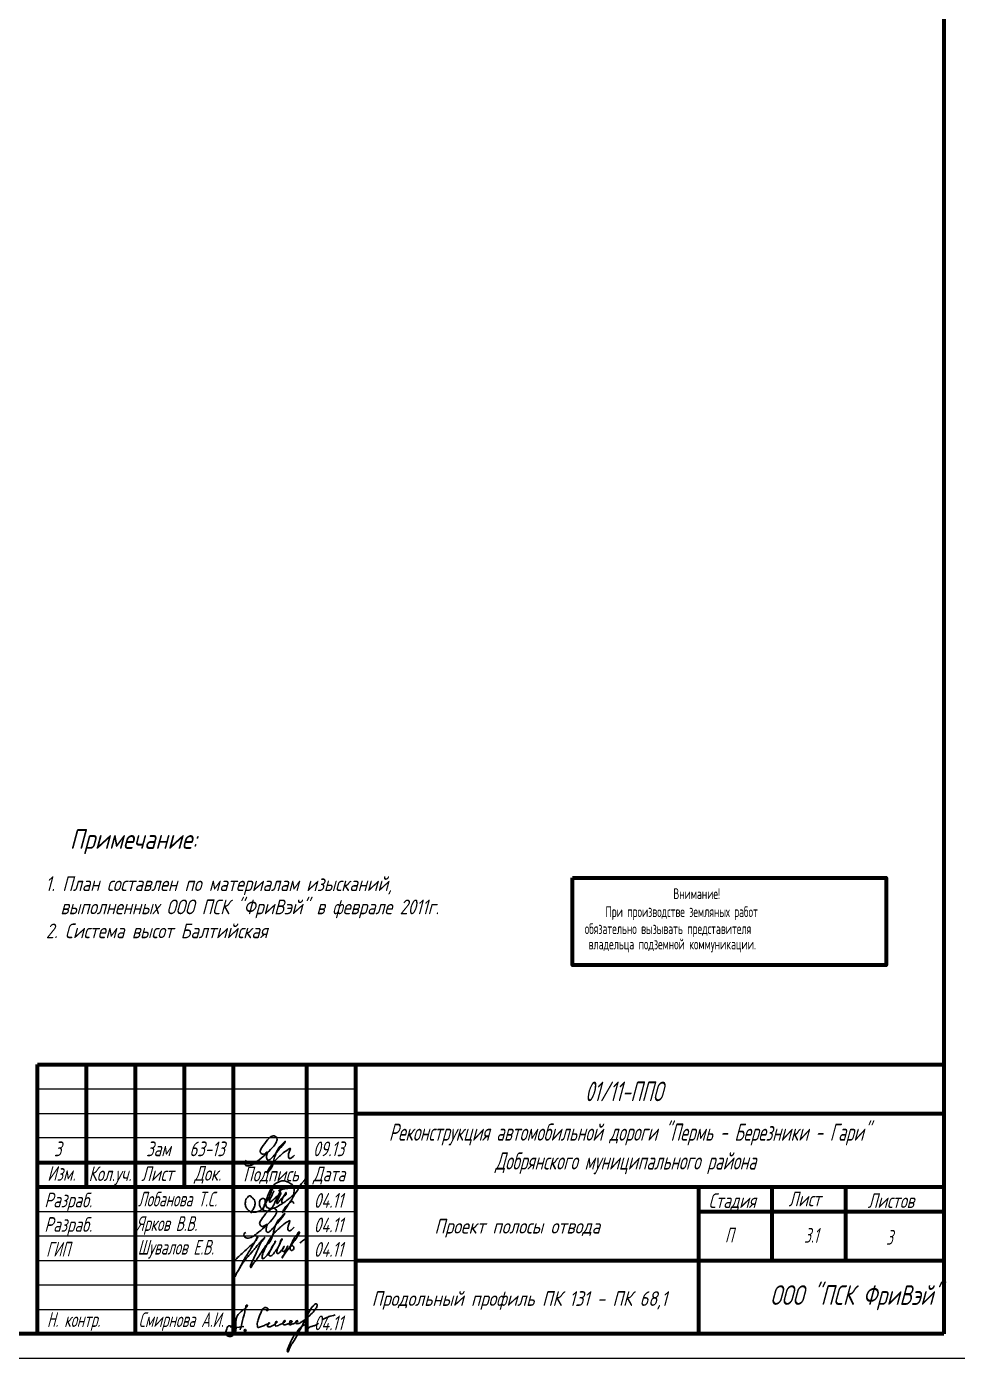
# Model space of a CAD drawing. Extents: x 2172 to 5772, y -842 to -248.
# Drawn here: x 3109.4 to 3299.4, y -842.5 to -570.7 of the extents above; entities that cross this region are included whole.
import ezdxf

# ---------------------------------------------------------------- set-up
doc = ezdxf.new("R2010")
doc.units = 0
doc.header["$MEASUREMENT"] = 0
doc.linetypes.add('CONTI', pattern=[0])
doc.linetypes.add('TP0', pattern=[0])
doc.layers.get('0').update_dxf_attribs({"linetype": 'CONTINUOUS'})
doc.layers.add('RAMKA', color=7, linetype='CONTI')
doc.layers.add('проект', color=7, linetype='CONTINUOUS', lineweight=80)
doc.styles.add('GOST', font='gost.shx')
doc.styles.add('ГОСТ', font='gost.TTF', dxfattribs={"oblique": 15, "height": 1})

# ---------------------------------------------------------------- blocks, each defined once
blk = doc.blocks.new('A$C28EC4028')
at = {"color": 142, "lineweight": 30, "true_color": 0x339ecc}
for points, end_tangent in [([(8.35, -0.77), (8.09, -1.27), (7.76, -1.96), (7.51, -2.43), (7.41, -2.75), (7.37, -2.98), (7.41, -3.11), (7.6, -3.07), (8.04, -2.71), (8.68, -2.12), (9.63, -1.17), (9.64, -1.16), (9.66, -1.16), (9.69, -1.17), (9.7, -1.2), (9.67, -1.39), (9.55, -1.66), (9.33, -2.08), (9.17, -2.47), (9.04, -2.83), (8.91, -3.14), (8.9, -3.25), (8.91, -3.36), (8.97, -3.39), (9.06, -3.33), (9.41, -2.93), (9.83, -2.37), (10.12, -2.12), (10.31, -1.88), (10.54, -1.73), (10.72, -1.6), (10.77, -1.45), (10.79, -1.31), (10.78, -1.2), (10.75, -1.16), (10.66, -1.22), (10.59, -1.4), (10.36, -1.76), (10.12, -2.2), (9.94, -2.58), (9.9, -2.79), (9.9, -2.97), (9.9, -3.12), (9.97, -3.26), (10.11, -3.27), (10.42, -3.14), (10.83, -2.79), (11.37, -2.39), (11.9, -1.97), (12.22, -1.68), (12.37, -1.17), (12.4, -0.52), (12.29, 0.12), (11.75, 0.64), (11.31, 0.89), (10.68, 1.15), (10.16, 1.25), (9.24, 0.98), (8.35, 0.51), (7.84, -0.18), (7.37, -1.02), (6.89, -2.18), (5.97, -4.8)], (-0.306619, -0.951832)), ([(8.15, 0.29), (8.21, 0.36), (8.34, 0.29), (8.32, 0.16), (7.92, -0.59), (7.54, -1.53), (7.1, -2.48), (6.78, -3.04), (6.65, -3.3), (6.59, -3.48), (6.66, -3.78), (6.87, -4.18), (7.29, -4.38), (7.78, -4.44), (8.68, -4.19), (9.66, -3.6), (10.37, -3.17)], (0.496138, -0.868244)), ([(14.51, 0.56), (14.67, 0.9), (14.77, 1.23), (14.79, 1.45), (14.76, 1.57), (14.67, 1.55), (14.52, 1.39), (14.06, 0.85), (13.77, 0.48), (13.31, -0.35), (12.34, -1.82), (11.81, -2.77), (11.33, -3.38), (10.94, -4.04), (10.66, -4.45), (10.35, -4.89), (10.11, -5.23), (10.03, -5.22), (10.03, -5.17), (10.07, -5.03), (10.46, -4.39), (11.01, -3.7), (11.47, -3.27), (11.84, -3), (12.03, -2.98), (12.19, -3.14), (12.32, -3.34), (12.44, -3.31)], (-0.832612, 0.553856))]:
    blk.add_spline(points, degree=3, dxfattribs=dict(at, end_tangent=end_tangent))
for points in [[(3.57, -5.33), (3.91, -4.78), (4.33, -4.02), (4.44, -3.29), (4.31, -2.74), (3.89, -2.22), (3.54, -1.92), (3.3, -1.83), (2.93, -2.1), (2.54, -2.6), (2.45, -3.12), (2.5, -3.88), (2.8, -4.48), (3.24, -4.91), (3.59, -5.06), (4.17, -5.16), (4.98, -5.03), (5.79, -4.61), (6.29, -3.97), (6.51, -3.17), (6.47, -2.67), (6.34, -2.44), (5.88, -2.39), (5.47, -2.64), (5.33, -3.03), (5.33, -3.51), (5.45, -4.03), (5.73, -4.44), (6.11, -4.72), (6.62, -4.9), (7.25, -4.91), (7.85, -4.34), (8.38, -3.39), (9.13, -1.81), (9.82, -0.37)], [(9.29, -0.84), (9.29, -0.76), (9.39, -0.68), (9.73, -0.55), (10.5, -0.39), (11.55, -0.25)]]:
    blk.add_spline(points, degree=3, dxfattribs=at)
blk = doc.blocks.new('A$C454C6DFE')
at = {"color": 166, "lineweight": 30, "true_color": 0x051076}
for points, end_tangent in [([(0.13, -5.26), (0.88, -4.43), (1.78, -3.56), (2.94, -2.48), (3.85, -1.67), (4.52, -1.09), (5.02, -0.26), (5.06, -0.19), (5, -0.17), (4.8, -0.39), (4.49, -1.03), (3.84, -2.17), (2.87, -3.74), (2.39, -4.48), (2.01, -5.19), (1.61, -5.96), (1.12, -6.84), (0.74, -7.5), (0.36, -8.17), (0.32, -8.38), (0.49, -8.02), (1.1, -6.9), (1.81, -5.72), (3.18, -4.01), (4.26, -2.75), (4.89, -1.95), (5.58, -1.18), (6.14, -0.56), (6.4, -0.29), (6.14, -0.72), (5.68, -1.3), (5.13, -2.42), (4.5, -3.87), (3.87, -5.22), (3.58, -5.84), (3.48, -6.26), (3.47, -6.42), (3.61, -6.42), (3.9, -5.91), (4.2, -5.53), (4.7, -4.87), (5.42, -3.81), (6.35, -2.42), (6.94, -1.55), (7.59, -0.55), (7.7, -0.3), (7.66, -0.32), (7.63, -0.41), (7.44, -0.75), (6.92, -1.71), (6.44, -2.63), (6.12, -3.4), (5.95, -3.88), (5.88, -4.33), (5.88, -4.55), (5.97, -4.66), (6.29, -4.52), (7.04, -3.71), (7.63, -2.83), (8.13, -1.99), (8.53, -1.31), (8.61, -1.09), (8.55, -1.09), (8.48, -1.28), (8.17, -1.85), (7.42, -3.28), (7.27, -3.74), (7.33, -4.02), (7.47, -4.11), (7.86, -3.97), (8.43, -3.3), (9.09, -2.43), (9.57, -1.45), (9.88, -0.86), (9.96, -0.66), (9.94, -0.63), (9.89, -0.63), (9.8, -0.74), (9.65, -1.11), (9.4, -1.74), (8.92, -2.92), (8.86, -3.32), (8.9, -3.52), (9.04, -3.6), (9.28, -3.51), (9.56, -3.31), (9.85, -2.93), (10.23, -2.35), (10.38, -2.14), (10.38, -2.15), (10.33, -2.23), (10.12, -2.65), (10, -2.9), (10.07, -3.12), (10.28, -3.17), (10.56, -2.96), (10.9, -2.45), (11.11, -2.05), (11.12, -2.05), (11.07, -2.16), (10.83, -2.69), (10.48, -3.5), (10.19, -3.99), (9.99, -4.45), (10.01, -4.51), (10.01, -4.45), (10.04, -4.33), (10.59, -3.5), (11.31, -2.51), (12.38, -1.14), (12.97, -0.32), (13.24, 0.16), (13.47, 0.63), (13.46, 0.82), (13.34, 0.81), (13.13, 0.53), (12.51, -0.33), (12.07, -1.15), (11.83, -1.66), (11.65, -2.13), (11.6, -2.42), (11.62, -2.72), (11.77, -2.96), (12.03, -2.95), (12.25, -2.76), (12.34, -2.37), (12.3, -2.17), (11.97, -2), (11.67, -2.07)], (1, 0)), ([(13.62, -1.47), (13.98, -1.12), (14.31, -0.86), (14.75, -0.56)], (0.849577, 0.527465))]:
    blk.add_spline(points, degree=3, dxfattribs=dict(at, end_tangent=end_tangent))
blk = doc.blocks.new('A$C14F24BE0')
at = {"lineweight": 30, "true_color": 0x0718b0}
blk.add_hatch(color=164, dxfattribs=at).paths.add_polyline_path([(2.59, -4.28, 1), (2.22, -4.28, 1)])
at = {"color": 164, "lineweight": 30, "true_color": 0x0718b0}
blk.add_line((0.23, -3.77), (2.15, -3.46), dxfattribs=at)
blk.add_circle((2.41, -4.28), 0.188, dxfattribs=at)
at = {"color": 164, "lineweight": 30, "true_color": 0x0718b0, "start_tangent": (0.860782, 0.508973)}
blk.add_spline([(-0.49, -3.72), (-0.53, -3.41), (-0.97, -3.39), (-1.41, -4.2), (-1.56, -4.93), (-1.23, -5.39), (-0.51, -5.53), (0.18, -5.03), (0.49, -4.37), (0.54, -3.46), (0.54, -2.34), (0.7, -1.49), (1.39, -0.62), (2.25, 0.06), (2.84, 0.7), (2.86, 0.84), (2.62, 0.84), (2.58, 0.68), (2.53, 0.39), (2.33, -0.49), (1.73, -2.9), (1.4, -4.2)], degree=3, dxfattribs=at)
at = {"color": 164, "lineweight": 30, "true_color": 0x0718b0}
blk.add_spline([(6.77, 0.11), (6.74, -0.04), (6.79, -0.24), (6.92, -0.26), (7.09, -0.16), (7.09, 0.14), (6.88, 0.35), (6.43, 0.38), (5.77, -0.36), (5.14, -1.9), (4.88, -2.85), (4.92, -3.36), (5, -3.67), (5.34, -3.61), (6.15, -3.34), (6.88, -3.04), (7.36, -2.85), (7.4, -2.79), (7.32, -2.73), (7.19, -2.85), (7, -3.26), (6.97, -3.45), (7.06, -3.54), (7.66, -3.49), (8.18, -3.22), (8.59, -2.97), (8.86, -2.68), (8.93, -2.53), (8.83, -2.42), (8.63, -2.67), (8.53, -2.94), (8.56, -3.29), (8.72, -3.4), (9.19, -3.27), (9.87, -2.95), (10.43, -2.58), (10.6, -2.39), (10.51, -2.24), (10.35, -2.37), (10.18, -2.67), (10.14, -3.05), (10.34, -3.15), (11.15, -2.95), (11.87, -2.68), (12.01, -2.52), (11.84, -2.33), (11.57, -2.35), (11.48, -2.81), (11.4, -3.04), (11.51, -3.18), (11.8, -3.1), (12.44, -2.88), (12.85, -2.64), (13.16, -2.41), (12.94, -2.3), (12.77, -2.54), (12.75, -2.82), (12.98, -2.92), (13.39, -2.85), (13.99, -2.54), (15.11, -1.65), (16.08, -0.78), (16.87, 0.22), (17.11, 0.74), (17.11, 0.96), (16.96, 1.14), (16.74, 1.1), (16.26, 0.68), (15.72, -0.11), (15.15, -1.16), (14.5, -2.43), (13.2, -4.96), (12.11, -6.78), (11.69, -7.49), (11.41, -8.15), (11.23, -8.5), (11.09, -8.72), (11.04, -8.62), (11.21, -7.82), (11.74, -6.57), (12.73, -4.88), (13.44, -4), (13.86, -3.56), (14.24, -3.3), (14.59, -3.15), (14.83, -3.18), (14.87, -3.49), (14.87, -3.8), (14.9, -3.95), (15.51, -3.69), (16.19, -3.43), (16.79, -3.21), (17.39, -2.82)], degree=3, dxfattribs=at)
at = {"color": 164, "lineweight": 30, "true_color": 0x0718b0, "end_tangent": (1, 0)}
blk.add_spline([(18.13, -2.16), (18.79, -1.78), (19.45, -1.52), (20.76, -1.14)], degree=3, dxfattribs=at)
blk = doc.blocks.new('Ярков')
at = {"color": 5, "lineweight": 30}
blk.add_spline([(79, 129), (13, 69), (13, -43), (130, -104), (528, 81), (1153, 649), (1307, 1063), (1178, 1119), (1014, 1027), (767, 723), (660, 429), (777, 373), (943, 459), (908, 275), (948, 140), (1252, 372), (1493, 651), (1671, 899), (1505, 740), (1346, 534), (1209, 145), (1104, -184), (931, -391), (1101, -82), (1404, 259), (1742, 538), (1872, 606), (1805, 382), (1834, 194), (2053, 335)], degree=3, dxfattribs=at)

msp = doc.modelspace()

# ---------------------------------------------------------------- linework, layer by layer
at = {"linetype": 'Continuous', "lineweight": 70}
for p, q in [((3111.6, -782.48), (3296.6, -782.48)), ((3111.6, -837.48), (3111.6, -782.48)), ((3121.6, -807.48), (3121.6, -782.48)), ((3131.6, -837.48), (3131.6, -782.48)), ((3141.6, -807.48), (3141.6, -782.48)), ((3151.6, -837.48), (3151.6, -782.48)), ((3166.6, -837.48), (3166.6, -782.48)), ((3176.6, -837.48), (3176.6, -782.48)), ((3176.6, -792.48), (3296.6, -792.48)), ((3111.6, -802.48), (3176.6, -802.48)), ((3111.6, -807.48), (3296.6, -807.48)), ((3246.6, -837.48), (3246.6, -807.48)), ((3261.6, -822.48), (3261.6, -807.48)), ((3276.6, -822.48), (3276.6, -807.48)), ((3246.6, -812.48), (3296.6, -812.48)), ((3176.6, -822.48), (3296.6, -822.48))]:
    msp.add_line(p, q, dxfattribs=at)
at = {"color": 7}
msp.add_line((3176.6, -797.48), (3111.6, -797.48), dxfattribs=at)
at = {"linetype": 'TP0'}
msp.add_line((3301.6, -842.48), (2171.6, -842.48), dxfattribs=at)
at = {"lineweight": 70}
msp.add_lwpolyline([(3220.85, -744.41), (3284.81, -744.41), (3284.81, -762.23), (3220.85, -762.23)], close=True, dxfattribs=at)
at = {"layer": 'RAMKA', "color": 250, "lineweight": 70}
for p, q in [((3296.6, -253.48), (3296.6, -837.48)), ((3296.6, -837.48), (2191.6, -837.48))]:
    msp.add_line(p, q, dxfattribs=at)
at = {"layer": 'RAMKA', "color": 7}
for p, q in [((3111.6, -787.48), (3176.6, -787.48)), ((3111.6, -792.48), (3176.6, -792.48)), ((3111.6, -812.48), (3176.6, -812.48)), ((3111.6, -817.48), (3176.6, -817.48)), ((3111.6, -822.48), (3176.6, -822.48)), ((3111.6, -827.48), (3176.6, -827.48)), ((3111.6, -832.48), (3176.6, -832.48))]:
    msp.add_line(p, q, dxfattribs=at)

# ---------------------------------------------------------------- block references
at = {"color": 5, "xscale": 0.005, "yscale": 0.005, "zscale": 0.005}
msp.add_blockref('Ярков', (3153.85, -802.66), dxfattribs=at)
for name, p in [('A$C28EC4028', (3151.6, -807.48)), ('A$C454C6DFE', (3151.6, -817.48)), ('A$C14F24BE0', (3151.6, -832.48))]:
    msp.add_blockref(name, p)
at = {"color": 5, "lineweight": 30, "xscale": 0.005, "yscale": 0.005, "zscale": 0.005}
msp.add_blockref('Ярков', (3153.75, -817.4), dxfattribs=at)

# ---------------------------------------------------------------- texts
at = {"style": 'GOST', "width": 0.8}
for s, p in [('Внимание!', (3241.41, -748.74)), ('При производстве земляных работ', (3227.58, -752.4)), ('обязательно вызывать представителя', (3223.32, -755.87)), ('владельца подземной коммуникации.', (3224.09, -759.01))]:
    msp.add_text(s, height=2.2, dxfattribs=at).set_placement(p)
at = {"style": 'ГОСТ', "oblique": 15}
msp.add_text('Продольный профиль ПК 131 - ПК 68,1', height=3, dxfattribs=at).set_placement((3179.86, -831.77))
at = {"layer": 'проект', "lineweight": -3, "style": 'ГОСТ', "oblique": 15}
for s, height, p in [('Примечание:', 4, (3118.23, -738.48)), ('1. План составлен по материалам изысканий,', 3, (3113.24, -747.09)), ('  выполненных ООО ПСК "ФриВэй" в феврале 2011г.', 3, (3113.24, -751.83)), ('2. Система высот Балтийская', 3, (3113.34, -756.72)), ('Проект полосы отвода', 3, (3192.66, -817.01))]:
    msp.add_text(s, height=height, dxfattribs=at).set_placement(p)
at = {"layer": 'проект', "color": 0, "lineweight": -3, "style": 'ГОСТ', "oblique": 15}
for s, height, width, p in [('01/11-ППО', 4, 0.8, (3223.38, -789.99)), ('Реконструкция автомобильной дороги "Пермь - Березники - Гари"', 3.5, 0.8, (3183.36, -798.06)), ('Добрянского муниципального района', 3.5, 0.8, (3205.05, -803.94)), ('04.11', 3, 0.9, (3168.03, -811.74)), ('04.11', 3, 0.9, (3168.03, -816.74)), ('04.11', 3, 0.9, (3168.03, -821.74)), ('04.11', 3, 0.9, (3168.03, -836.74))]:
    msp.add_text(s, height=height, dxfattribs=dict(at, width=width)).set_placement(p)
at = {"layer": 'проект', "lineweight": -3, "style": 'ГОСТ', "oblique": 15}
for s, height, width, p in [('3', 3, 0.9, (3114.99, -801.22)), ('Зам', 3, 0.9, (3133.81, -801.22)), ('63-13', 3, 0.9, (3142.64, -801.22)), ('09.13', 3, 0.9, (3167.87, -801.22)), ('Изм.  ', 3, 0.9, (3113.63, -806.22)), ('Кол.уч.  ', 3, 0.9, (3122.06, -806.28)), ('Лист ', 3, 0.9, (3132.81, -806.28)), ('Док.  ', 3, 0.9, (3143.63, -806.22)), ('Подпись', 3, 0.9, (3153.63, -806.37)), ('Дата', 3, 0.9, (3167.87, -806.35)), ('Разраб.', 3, 0.9, (3113.03, -811.65)), ('Лобанова Т.С.', 3, 0.8, (3132.14, -811.47)), ('Стадия', 3, 0.9, (3248.6, -811.78)), ('Лист  ', 3, 0.9, (3264.92, -811.44)), ('Листов', 3, 0.9, (3281.08, -811.78)), ('Разраб.', 3, 0.9, (3113.03, -816.65)), ('Ярков В.В.', 3, 0.8, (3131.81, -816.47)), ('П', 3, 0.8, (3251.95, -818.81)), ('3.1', 3, 0.8, (3268.09, -818.88)), ('3', 3, 0.8, (3284.82, -819.28)), ('ГИП', 3, 0.8, (3113.4, -821.7)), ('Шувалов Е.В.', 3, 0.8, (3132.09, -821.3)), ('ООО "ПСК ФриВэй" ', 4, 0.9, (3261.17, -831.56)), ('Н. контр.', 3, 0.8, (3113.57, -836.07)), ('Смирнова А.И.', 3, 0.8, (3132.27, -836.08))]:
    msp.add_text(s, height=height, dxfattribs=dict(at, width=width)).set_placement(p)

doc.saveas('drawing.dxf')
